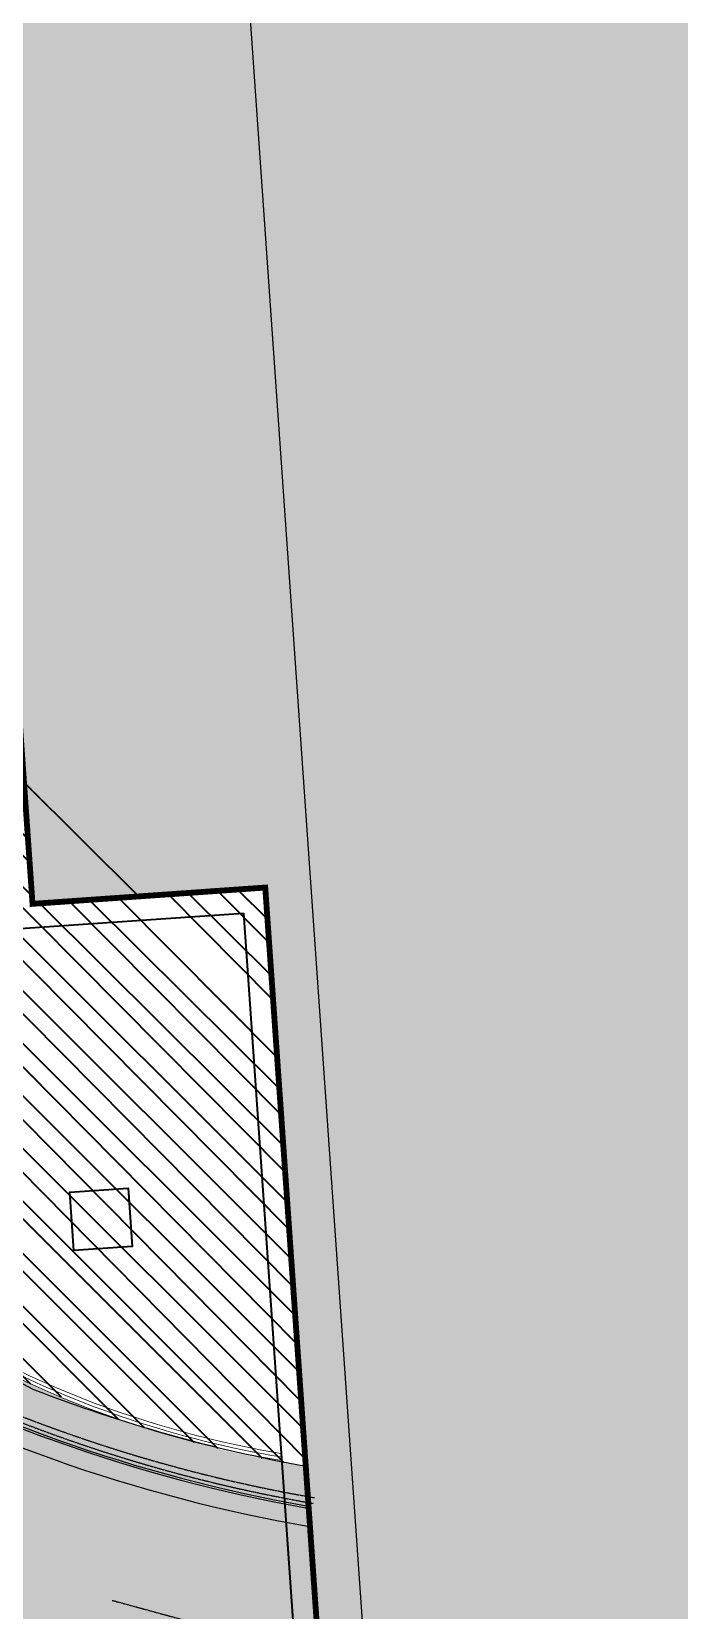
# Model space of a CAD drawing. Header units: millimetres. Extents: x 833941507 to 1669051331, y 817666127 to 1636299673.
# Drawn here: x 834636789 to 834653451, y 818087337 to 818127944 of the extents above; entities that cross this region are included whole.
import ezdxf

# ---------------------------------------------------------------- set-up
doc = ezdxf.new("R2010")
doc.units = ezdxf.units.MM
doc.header["$LTSCALE"] = 3
for name, pattern in [('CENTER', [2, 1.25, -0.25, 0.25, -0.25]), ('LB01__Road Marking$0$x_160725 LB01 interim layout$0$Diag1003.1 - Rbt Give Way', [2, 1, -1]), ('M_RM1104', [6, 4, -2])]:
    doc.linetypes.add(name, pattern=pattern)
doc.layers.get('Defpoints').update_dxf_attribs({"color": 32})
for name, color, linetype in [('22INWA-a', 6, 'CENTER'), ('LB01__Road Marking$0$MVA813_kerb', 1, 'Continuous'), ('LB01__Road Marking$0$MVA832_Railing', 2, 'Continuous'), ('x_160725 LB01 interim layout$0$MVA832_MARKING', 1, 'Continuous')]:
    doc.layers.add(name, color=color, linetype=linetype)
for name, color, linetype, lineweight in [('Hatch (CARR)', 252, 'Continuous', 35), ('Hatch (LTC&CB)', 252, 'Continuous', 35), ('UAJ-08GLAS', 7, 'Continuous', 5), ('UAJ-22INWA', 6, 'Continuous', 35), ('UAJ-23FLOR-h', 251, 'Continuous', 9), ('UAJ-28STRU', 6, 'Continuous', 35)]:
    doc.layers.add(name, color=color, linetype=linetype, lineweight=lineweight)
doc.linetypes.add('LB01__Road Marking$0$Rail1', pattern='A,3,-2,[7,M_LINETYPE.SHX,S=1,R=0,X=0,Y=0],-2', length=7)

# ---------------------------------------------------------------- blocks, each defined once
blk = doc.blocks.new('LB01__Road Marking')
at = {"layer": 'LB01__Road Marking$0$MVA813_kerb', "linetype": 'LB01__Road Marking$0$x_160725 LB01 interim layout$0$Diag1003.1 - Rbt Give Way'}
for points in [[(834623112.9695, 818111760.5412062), (834623135.3824844, 818110893.789643), (834623409.3488473, 818108722.0685344), (834624429.1196533, 818104050.6168218, 0.2140950184162063), (834631440.0178318, 818094569.8846301, 0.08548716187760051), (834644041.9041595, 818090088.375741)], [(834623262.9193751, 818111764.4187006), (834623285.1390306, 818110905.1435263), (834623557.3292258, 818108747.5020323), (834624575.668456, 818104082.6082026, 0.2140950184165973), (834631513.5367179, 818094700.6323773, 0.08548716187735289), (834644067.4463195, 818090236.1850711, 0.08548716187735289)]]:
    blk.add_lwpolyline(points, format="xyb", dxfattribs=at)
at = {"layer": 'LB01__Road Marking$0$MVA813_kerb'}
for centre, radius, start, end in [((834648265.453341, 818115047.8944767), 24812.20933724613, 196.884118731579, 242.5877345338002), ((834650750.9781681, 818128912.9597819), 40000, 240.651143253704, 260.1958396942497), ((834650749.977411, 818128921.855567), 38499.99999857286, 248.8235124834923, 259.6464004076448)]:
    blk.add_arc(centre, radius, start, end, dxfattribs=at)
at = {"layer": 'LB01__Road Marking$0$MVA832_Railing', "linetype": 'LB01__Road Marking$0$Rail1', "ltscale": 0.5, "flags": 128}
for points in [[(834624330.7285306, 818103810.3143356, 0.210096353410163), (834631365.4986006, 818094448.0324384, 0.08470226748669536), (834643893.9174027, 818089970.6432495, 0.08470226748669536)], [(834624379.409293, 818103821.7241282, 0.210096353410122), (834631390.0048954, 818094491.6150211, 0.08470226748677609), (834643902.5849881, 818090019.8862486, 0.08470226748677609)]]:
    blk.add_lwpolyline(points, format="xyb", dxfattribs=at)
at = {"layer": 'x_160725 LB01 interim layout$0$MVA832_MARKING', "color": 1, "linetype": 'M_RM1104', "flags": 128}
blk.add_lwpolyline([(834638863.9382046, 818087595.055819), (834641238.0074397, 818086946.4072443, 0.01688453861763865), (834644161.9776243, 818086318.0579572, 0.01688453861763865)], format="xyb", dxfattribs=at)
blk = doc.blocks.new('GBP-LTC-LB01')
at = {"layer": 'UAJ-23FLOR-h'}
h = blk.add_hatch(dxfattribs=at)
h.set_pattern_fill('EARTH,_O', color=256, scale=180, angle=45.00000010501341)
h.set_pattern_definition([(45.00000010501341, (-1082349.699177861, 54794.90315568447), (-2.96267069188616e-06, 1616.446101792448), [1143, -1143]), (45.00000010501341, (-1082652.782822503, 55097.98679921505), (-2.96267069188616e-06, 1616.446101792448), [1143, -1143]), (45.00000010501341, (-1082955.866467144, 55401.07044274564), (-2.96267069188616e-06, 1616.446101792448), [1143, -1143]), (135.0000001050134, (-1082955.866467515, 55603.12620546969), (-1616.446101792448, -2.96267069188616e-06), [1143, -1143]), (135.0000001050134, (-1082652.782823984, 55906.20985011128), (-1616.446101792448, -2.96267069188616e-06), [1143, -1143]), (135.0000001050134, (-1082349.699180454, 56209.29349475286), (-1616.446101792448, -2.96267069188616e-06), [1143, -1143])])
h.paths.add_polyline_path([(834669469.2548146, 818015499.1701102), (834651080.8176275, 818014213.7929552), (834651091.333055, 818014066.030459), (834669479.7621983, 818015351.5226754)], flags=16)
edge = h.paths.add_edge_path()
edge.add_arc((834611763.613195, 818123015.0723449), 22001.28373588376, 94.00071865262937, 118.6886834190998)
edge.add_line((834601201.8916234, 818142315.5004095), (834593918.3367147, 818141228.3801512))
edge.add_arc((834611768.400262, 818123014.0298539), 25502.69251264854, 93.99715914630349, 134.4212748451599, ccw=False)
edge.add_line((834609990.6837641, 818148454.6872638), (834618164.3568528, 818149025.8389109))
edge.add_line((834618164.3568528, 818149025.8389109), (834618408.292444, 818145534.9100552))
edge.add_line((834618408.292444, 818145534.9100552), (834616365.4114578, 818145392.1596863))
edge.add_line((834616365.4114578, 818145392.1596863), (834616609.385029, 818141900.6873076))
edge.add_line((834616609.385029, 818141900.6873076), (834611621.5474902, 818141552.1522465))
edge.add_line((834611621.5474902, 818141552.1522465), (834611377.6128702, 818145043.0672039))
edge.add_line((834611377.6128702, 818145043.0672039), (834610228.6059371, 818144962.7428077))
h.paths.add_polyline_path([(834673232.9366938, 818197365.8783082), (834607546.4897544, 818192773.8917836), (834599172.4998745, 818174435.3001034), (834588349.0999149, 818152374.5000834), (834578621.5499489, 818133890.6500655), (834568418.2999822, 818115665.3000468), (834556456.700019, 818095618.300025), (834546606.4000474, 818080041.600007), (834532219.3000866, 818058623.7499806), (834523692.1501086, 818046595.7499651), (834515683.5001286, 818035708.4999502), (834508244.2001468, 818025929.8999366), (834500656.3001646, 818016266.0999228), (834489786.8001888, 818002934.0999027), (834483448.3002025, 817995421.2998908), (834478637.6002128, 817989841.6998823), (834458453.7502539, 817967379.2998452), (834441506.4997879, 817949096.357832), (834383075.7479855, 817886437.0757562), (834482026.687943, 817893354.5055006), (834551919.0356153, 817920008.6018127), (834634905.1297382, 817930637.1330649), (834634022.9972101, 817939309.3515325), (834633770.0685325, 817941795.8857912), (834633577.6912351, 817943687.0236263), (834508697.0405153, 817930983.6118022), (834507053.464672, 817930191.4384525), (834506409.4608335, 817939426.9553951), (834507656.9383341, 817945566.7269546), (834503417.0808368, 818006767.0327235), (834503064.3680854, 818011762.6720035), (834514052.9096247, 818025791.9353799), (834520784.6504849, 818034889.3491884), (834526318.8615147, 818042436.9444461), (834532381.6860782, 818050705.6283545), (834536345.7196504, 818056472.6778568), (834542258.4127678, 818065225.6191521), (834550405.86193, 818077286.9078631), (834561578.9964366, 818095001.9633045), (834574522.6610527, 818117080.0346472), (834587768.8781933, 818140310.2095475), (834609774.1305691, 818143594.9757913), (834610001.9653326, 818140335.8947712), (834634252.5395212, 818142031.4686226), (834636806.8958616, 818105492.469254), (834642791.4816118, 818105913.7478601), (834646278.5594581, 818056032.5832597), (834640293.170484, 818055614.1586573), (834643382.3380679, 818011424.9081372), (834641138.4146172, 818011267.9554363), (834645775.7848747, 817944927.8676329), (834639048.3570181, 817944243.5239328), (834640362.1165634, 817931328.1108725), (834651070.3910474, 817932706.91456), (834650587.6677916, 817936476.1291044), (834685105.7378002, 817940896.8578628), (834685588.4610578, 817937127.6433052), (834691373.7890701, 817937868.5701854)])
at = {"layer": '22INWA-a', "ltscale": 5, "const_width": 150, "flags": 128}
blk.add_lwpolyline([(834648790.5585468, 817968144.8010727), (834645868.1127554, 817967942.7185566), (834648790.5585468, 817968144.8010727), (834651277.0548606, 817932186.054306), (834646732.9119703, 817931602.6841583), (834552249.9020534, 817919488.4926492), (834509653.719406, 817903226.8796499), (834506670.2002928, 817945929.5476125), (834505134.9406862, 817946512.7590431), (834503326.1238061, 817972339.5114205), (834504156.5737509, 817972397.65377), (834501745.5432788, 818006830.7416781), (834502410.2590361, 818006877.2948229), (834493650.5402416, 818132199.4721122), (834495221.4466506, 818132309.2531987), (834492443.3530575, 818172005.4249322), (834498761.0000008, 818180933.000002, 0.1039453279364779), (834533697.0000086, 818164790.9999983, 0.0281485251874361), (834560518.0000027, 818159716.0000006), (834570883.0000095, 818156559.9999988, 0.01218113012787053), (834580152.0000002, 818154030, 0.0118168953345502), (834589679.9999993, 818153626.0000007, 0.01895900772234266), (834627610.0000029, 818154459.9999995), (834630540.0000026, 818155389.0000011), (834633307.5130115, 818155581.3607701), (834636812.9937819, 818105509.8540434), (834642798.3436269, 818105928.8853481), (834646290.2711654, 818056050.9699742), (834640304.3231351, 818055631.8967907), (834643398.1701388, 818011440.063687), (834641154.3077285, 818011282.972015), (834642938.4361839, 817985813.1960229), (834644624.4133606, 817985929.8185481), (834645081.8954498, 817979313.4479716), (834645868.1127554, 817967942.7185566)], format="xyb", close=True, dxfattribs=at)
at = {"layer": 'UAJ-08GLAS', "ltscale": 10}
for radius, start, end in [(25323.68386094577, 242.2185935522978, 260.6749660258336), (25233.68386094577, 242.2252893045504, 260.6265649273896), (25143.68386094577, 242.2320324439944, 260.5778075057885)]:
    blk.add_arc((834647322.7844919, 818116180.0242113), radius, start, end, dxfattribs=at)
at = {"layer": 'UAJ-22INWA'}
for p, q in [((834636806.693408, 818105495.3650844), (834634252.558558, 818142031.1970875)), ((834642792.0856819, 818105913.7899063), (834636806.693408, 818105495.3650844)), ((834646278.959197, 818056035.5209601), (834642792.0856819, 818105913.7899063))]:
    blk.add_line(p, q, dxfattribs=at)
blk.add_blockref('LB01__Road Marking', (2.384185791015625e-07, 1.192092895507812e-07))
blk = doc.blocks.new('GBP-STR-B01-L1')
at = {"layer": 'UAJ-28STRU'}
for points in [[(834508702.9475287, 817930984.505292), (834645775.5059664, 817944927.8061861), (834641137.7850451, 818011268.2691774), (834643381.7144042, 818011425.1370522), (834640292.345265, 818055617.2834207), (834646278.3357279, 818056035.7500606), (834645352.0679269, 818069285.6239934), (834643799.4765604, 818091494.7948761), (834642791.4622128, 818105914.0190067), (834636806.0699391, 818105495.5941848), (834634251.9350892, 818142031.426188), (834610016.1934161, 818140337.1619818), (834609788.3001149, 818143597.0804552), (834599871.3073, 818142116.9016232)], [(834636249.3731941, 818104855.2124751), (834642235.061391, 818105273.6579845)], [(834642235.061391, 818105273.6579845), (834645637.9540184, 818056592.4468057), (834640250.5027936, 818056215.8226489), (834640229.5815579, 818056515.0922629)]]:
    blk.add_lwpolyline(points, dxfattribs=at)
blk.add_lwpolyline([(834637879.3455652, 818096595.5985178), (834637774.7393063, 818098091.9465822), (834639271.0873704, 818098196.5528429), (834639375.6936301, 818096700.2047772)], close=True, dxfattribs=at)

msp = doc.modelspace()

# ---------------------------------------------------------------- hatches: boundary and pattern name
at = {"layer": 'Hatch (CARR)'}
h = msp.add_hatch(dxfattribs=at)
h.set_pattern_fill('ANSI32', color=256, scale=100, angle=90)
h.set_pattern_definition([(135, (0, 0), (-673.5192090801866, -673.5192090801866), []), (135, (2.749411666127753e-14, 449.013), (-673.5192090801866, -673.5192090801866), [])])
edge = h.paths.add_edge_path()
edge.add_line((834635549.9339218, 818123472.7845105), (834632496.9027029, 818123261.0751677))
edge.add_arc((834632752.7454435, 818114792.9740832), 8471.965030894515, 91.73052392803645, 96.39690581544588)
edge.add_arc((834632752.7454351, 818114792.9741371), 8471.964976416146, 96.39690579996304, 100.1290590939283)
edge.add_arc((834632752.7454429, 818114792.9740932), 8471.96502097007, 100.1290590933383, 146.0358741881844)
edge.add_arc((834632752.7454528, 818114792.9740885), 8471.965031832757, 146.0358741994905, 158.243000070267)
edge.add_arc((834642702.4261605, 818112290.0259902), 18690.43756111042, 162.4262619512035, 179.9492766768606)
edge.add_arc((834642482.4911346, 818112284.6333574), 18470.50824062337, 179.9319446784188, 182.8772021348661)
edge.add_arc((834643170.3451624, 818112319.2041467), 19159.23046544833, 182.877202134728, 185.6412151854933)
edge.add_arc((834642761.7540635, 818112301.787422), 18750.92005220973, 185.7109801096492, 191.2132191593211)
edge.add_arc((834642702.425982, 818112290.0259194), 18690.43737539302, 191.2132191572796, 193.7490679641857)
edge.add_arc((834648266.0742146, 818115047.6647547), 24787.20786751916, 196.8857497409092, 205.0299360750575)
edge.add_line((834625806.7110568, 818104560.4019843), (834626626.9924939, 818102958.1727837))
edge.add_arc((834648266.0736727, 818115047.6644492), 24787.20724470168, 209.1915616386631, 211.7251372325322)
edge.add_arc((834658180.7152169, 818121518.7213407), 36624.33284358898, 212.1797483623115, 215.9892433417443)
edge.add_arc((834666954.5442915, 818131989.8207536), 49986.79767728286, 219.7936522589317, 224.784683468392)
edge.add_arc((834643482.3813796, 818108727.2532465), 16940.04629958906, 224.8659175260636, 241.9637515716927)
edge.add_arc((834647964.6712564, 818117678.3349494), 26948.70196265124, 242.497374712407, 261.1771535188274)
edge.add_line((834643831.2826765, 818091048.5088831), (834642792.0856819, 818105913.7899061))
edge.add_line((834642792.0856819, 818105913.7899061), (834636807.3168769, 818105495.1359838))
edge.add_line((834636807.3168769, 818105495.1359838), (834635549.9339219, 818123472.7845105))
h = msp.add_hatch(dxfattribs=at)
h.set_pattern_fill('ANSI36', color=256, scale=150, angle=90)
h.set_pattern_definition([(135, (-187022.2791678905, -52565.43556797504), (-926.0889124852565, 252.5697034050701), [1190.625, -238.125, 0, -238.125])])
edge = h.paths.add_edge_path()
edge.add_line((834611924.5285674, 818109421.9795382), (834607685.9333189, 818109069.0317029))
edge.add_line((834607685.9333189, 818109069.0317029), (834607665.2085136, 818107991.0627096))
edge.add_arc((834589039.2587397, 818108445.5984795), 18631.49504860748, 309.865898157549, 358.6020678849919, ccw=False)
edge.add_arc((834615999.1085237, 818076947.9305882), 22831.05689388325, 131.1287194590977, 153.7989258374957)
edge.add_arc((834586528.4374498, 818091417.1166068), 10000.0226383043, 275.0745481675095, 333.9678967565785, ccw=False)
edge.add_line((834587412.9577368, 818081456.2895012), (834588264.1163628, 818069423.8069654))
edge.add_arc((834582903.8927284, 818050145.0407581), 20010.06806292654, 39.44810754976709, 74.46206477656318, ccw=False)
edge.add_arc((834615731.5683885, 818077154.0027018), 22500.40496489586, 219.4438065653649, 234.5202163538755)
edge.add_arc((834588161.6360995, 818038473.4132097), 25000.00734784145, 12.1660642206499, 54.520360264797375, ccw=False)
edge.add_arc((834582999.1828797, 818037622.7792686), 30226.87180901134, 2.0399708739242897, 11.679977439033507, ccw=False)
edge.add_line((834613206.8980196, 818038698.7557493), (834615631.2604762, 818004019.2636257))
edge.add_arc((834569688.7781495, 818001746.1404777), 45998.68227666659, -6.715735871121581, 2.8325470116383826, ccw=False)
edge.add_arc((834571414.0748671, 818001695.7862222), 44279.59500290213, 274.6272267813296, 353.08790164783454, ccw=False)
edge.add_line((834574986.2241068, 817957560.5136681), (834554838.43618, 817955511.3338273))
edge.add_line((834554838.43618, 817955511.3338273), (834555086.0693473, 817951969.0996875))
edge.add_line((834555086.0693473, 817951969.0996875), (834553985.1375787, 817951373.9306439))
edge.add_line((834553985.1375787, 817951373.9306439), (834556566.8998852, 817951132.0247827))
edge.add_line((834556566.8998852, 817951132.0247827), (834554870.825874, 817950512.5267926))
edge.add_line((834554870.825874, 817950512.5267926), (834555242.2592868, 817945199.3269953))
edge.add_line((834555242.2592868, 817945199.3269953), (834580663.5774826, 817947785.2363821))
edge.add_arc((834575886.0608323, 817997961.0018529), 50402.69939119431, 275.4390559034364, 360.000000000271)
edge.add_arc((834575886.0608389, 817997961.0018531), 50402.69938445091, 0, 6.033545123572209)
edge.add_line((834626009.5557979, 818003258.8654163), (834625320.0035809, 818013122.6238494))
edge.add_arc((834725073.7348828, 818020096.2917871), 99997.19472644464, 179.2295533322738, 183.9989754623971, ccw=False)
edge.add_line((834625085.5806298, 818021440.8966492), (834625236.697649, 818032677.8772377))
edge.add_arc((834627922.0571212, 818032658.0033417), 2685.43301283759, 108.9811807542396, 179.5759712670284, ccw=False)
edge.add_arc((834628204.4121966, 818032510.4798577), 2924.98455717082, 77.00889104197461, 113.27543302077399, ccw=False)
edge.add_line((834628861.9482889, 818035360.5993196), (834628476.3411659, 818040874.2326924))
edge.add_arc((834628077.503284, 818035877.398655), 5012.726010108237, 85.43643376848652, 98.7312967742884)
edge.add_arc((834628036.8578303, 818036256.3859787), 4631.993233472201, 98.94598531661237, 115.2556639829105)
edge.add_arc((834625847.2461665, 818040897.8163618), 499.9922731250711, 179.2291312922244, 295.2567071070752, ccw=False)
edge.add_line((834625347.2991458, 818040904.5431534), (834625429.5189184, 818047019.1146282))
edge.add_arc((834645427.711174, 818046750.2094804), 20000.00008677739, 165.3450134809267, 179.2296202883739, ccw=False)
edge.add_line((834626078.3747905, 818051810.1684713), (834626528.5514432, 818053531.6862797))
edge.add_arc((834626915.5387123, 818053430.4891769), 400.0000000177168, 10.695152377167176, 165.3453209340456, ccw=False)
edge.add_arc((834673015.6694742, 818062137.1754668), 46515.11955036519, 190.6951714240863, 201.3939059048265)
edge.add_line((834629705.6919295, 818045169.4946631), (834632608.6630743, 818049408.1890775))
edge.add_arc((834657538.9597654, 818054466.6885248), 25438.31971198219, 165.4360592545937, 191.4699240814062, ccw=False)
edge.add_arc((834645834.1093973, 818057254.4316806), 13410.80803601128, 134.7551571944779, 164.3886809634555, ccw=False)
edge.add_arc((834654069.5153738, 818049100.0720308), 25000.00000381124, 110.94916711504649, 134.9999999998068, ccw=False)
edge.add_line((834645131.0269992, 818072447.5221221), (834644597.6069973, 818080086.5705675))
edge.add_arc((834649926.7819381, 818053872.7880319), 26750.00000693784, 101.4914377666272, 112.9600991647533)
edge.add_arc((834639130.3294133, 818079447.9432485), 1011.218991569462, 186.4126899392967, 290.9488293182595, ccw=False)
edge.add_arc((834615732.2898611, 818077144.808664), 22500.00000909457, 5.586125076769975, 15.96051403662737)
edge.add_arc((834638326.3981731, 818083606.7178259), 1000.000000096708, 72.18054130292307, 195.9605569039716, ccw=False)
edge.add_arc((834652938.8698812, 818129065.9101906), 46749.99999867704, 252.1804366808144, 259.4591757909558)
edge.add_line((834644386.6088485, 818083104.8252262), (834643939.7361603, 818089497.1383101))
edge.add_arc((834650687.7391248, 818128671.741111), 39751.5414622157, 240.552645855678, 260.2264546383112, ccw=False)
edge.add_arc((834638496.4009235, 818107130.2430995), 14999.50979187298, 192.8811278257501, 240.6519724401148, ccw=False)
edge.add_line((834623874.3586586, 818103786.4168482), (834622817.4273343, 818108620.3345392))
edge.add_arc((834642767.1082911, 818112268.769777), 20280.55349256432, 185.5442359270914, 190.3638307884426, ccw=False)
edge.add_line((834622581.4291993, 818110309.3796762), (834612780.934843, 818109493.2924905))
edge.add_arc((834641861.4179806, 818113470.7547268), 29351.23004846225, 187.7882635547602, 192.6445844580893)
edge.add_line((834613222.0515536, 818107045.6947254), (834612137.9938439, 818106966.7564445))
edge.add_arc((834678301.9925529, 818113956.1661862), 66532.14691934951, 183.9077542116084, 186.0302271486492, ccw=False)
edge = h.paths.add_edge_path(flags=16)
edge.add_arc((834615731.2891132, 818077153.7044541), 12500, 0, 180)
edge.add_arc((834615731.2891132, 818077153.7044541), 12500, 180, 360)
edge = h.paths.add_edge_path(flags=16)
edge.add_line((834611868.9525105, 818104450.8138934), (834613972.7539883, 818104597.8847685))
edge.add_line((834613972.7539883, 818104597.8847685), (834614793.1774402, 818100839.5302539))
edge.add_arc((834613826.0732937, 818100578.154647), 1001.802195056169, -85.30379685559512, 15.123792415676405, ccw=False)
edge.add_arc((834619584.2630095, 818044960.8780395), 54912.98870505806, 95.93306834801301, 97.32695457863969)
edge.add_arc((834612511.2219769, 818100425.7467451), 1002.709727811401, 172.2733697093307, 273.99854999629923, ccw=False)
edge.add_arc((834561933.955179, 818106999.5461824), 49999.99994777545, 352.6009145688089, 357.078101614923)
edge = h.paths.add_edge_path(flags=16)
edge.add_line((834620090.9091382, 818049922.9776292), (834618289.6580604, 818049797.0548971))
edge.add_arc((834580970.7048192, 818042316.7731427), 38061.25176798405, 11.33427539532187, 15.91795170803397)
edge.add_arc((834591802.8816204, 818043743.072171), 27300.13400988516, 19.27623700822855, 22.15258949295576)
edge.add_arc((834617550.8908839, 818054225.7946192), 499.9999998739989, 94.53759005294211, 202.1525944576026, ccw=False)
edge.add_arc((834615731.2890984, 818077153.7045648), 22500.00011170959, 274.5375897114041, 280.0526075713317)
edge.add_arc((834619745.9927177, 818054506.8027898), 500.0000004199199, -8.861719909792726, 100.05260729722511, ccw=False)
edge.add_arc((834638671.9807276, 818051564.0583891), 18653.40096255677, 171.1626590973889, 185.0472684119796)
edge = h.paths.add_edge_path(flags=16)
edge.add_line((834620198.0613732, 818047424.3669351), (834618701.7133052, 818047319.7607301))
edge.add_line((834618701.7133052, 818047319.7607301), (834619053.6485708, 818042377.7867736))
edge.add_line((834619053.6485708, 818042377.7867736), (834619277.5450168, 818039251.2414795))
edge.add_line((834619277.5450168, 818039251.2414795), (834621789.2390194, 818004177.3258013))
edge.add_arc((834571670.8950224, 818002621.7047793), 50142.48061041492, -82.8094267226162, 1.7778303358081757, ccw=False)
edge.add_line((834577947.2294141, 817952873.5793033), (834554875.8287184, 817950440.9631954))
edge.add_line((834554875.8287184, 817950440.9631954), (834554896.5956267, 817950143.9012471))
edge.add_line((834554896.5956267, 817950143.9012471), (834580030.4609287, 817952804.2608175))
edge.add_arc((834573485.4272178, 818001019.3171521), 48657.26177690306, 277.7304593452858, 360.0000000001403)
edge.add_line((834622142.6889946, 818001019.3171523), (834619659.9161898, 818038109.1768906))
edge.add_arc((834783609.8433712, 818029932.1045521), 164153.7180048101, 174.3889035222556, 177.144714625774, ccw=False)
edge.add_arc((834619491.2976546, 818046225.8154538), 789.836621362968, 342.0455665106547, 367.1703407386046)
edge.add_line((834620274.9573171, 818046324.4025819), (834620198.0613732, 818047424.3669351))
at = {"layer": 'Hatch (LTC&CB)'}
h = msp.add_hatch(dxfattribs=at)
h.set_pattern_fill('ANSI38', color=256, scale=100)
h.set_pattern_definition([(318.9998376927443, (834479093.7342951, 818230174.1493032), (208.2994204990571, 239.6197016519238), []), (48.99983769274426, (834479093.7342951, 818230174.1493032), (176.9791393461904, 687.5388238029047), [793.75, -476.25])])
edge = h.paths.add_edge_path()
edge.add_line((834601196.1932279, 818142314.5248821), (834603754.2640262, 818142696.3710381))
edge.add_line((834603754.2640262, 818142696.3710381), (834603901.899728, 818141707.3292294))
edge.add_line((834603901.899728, 818141707.3292294), (834603810.4683098, 818141693.6886882))
edge.add_arc((834611763.2944388, 818123016.3620529), 20299.99935169609, 113.0643579575305, 141.3575808429331)
edge.add_line((834595907.8101043, 818135692.8596053), (834595395.44903, 818135656.8608108))
edge.add_line((834595395.44903, 818135656.8608108), (834583111.7173193, 818114341.0318873))
edge.add_line((834583111.7173193, 818114341.0318873), (834578121.5842528, 818106513.8910732))
edge.add_line((834578121.5842528, 818106513.8910732), (834575731.6542978, 818102809.499759))
edge.add_line((834575731.6542978, 818102809.499759), (834574387.4489166, 818100725.9814435))
edge.add_line((834574387.4489166, 818100725.9814435), (834573113.9765022, 818098752.0992287))
edge.add_line((834573113.9765022, 818098752.0992287), (834573145.2547638, 818098730.6477773))
edge.add_line((834573145.2547638, 818098730.6477773), (834569989.114683, 818093770.2015171))
edge.add_line((834569989.114683, 818093770.2015171), (834566534.9997851, 818088385.676982))
edge.add_line((834566534.9997851, 818088385.676982), (834566514.0877519, 818088398.2967066))
edge.add_line((834566514.0877519, 818088398.2967066), (834558743.6087797, 818076256.6317656))
edge.add_line((834558743.6087797, 818076256.6317656), (834557653.4005865, 818074495.7072132))
edge.add_line((834557653.4005865, 818074495.7072132), (834553498.9169745, 818068288.5571573))
edge.add_line((834553498.9169745, 818068288.5571573), (834548580.861871, 818060932.1282293))
edge.add_line((834548580.861871, 818060932.1282293), (834544328.2635252, 818054726.3367485))
edge.add_line((834544328.2635252, 818054726.3367485), (834544332.1488035, 818054704.6644962))
edge.add_line((834544332.1488035, 818054704.6644962), (834540324.5978602, 818048716.6949816))
edge.add_line((834540324.5978602, 818048716.6949816), (834541041.3244038, 818048232.540333))
edge.add_line((834541041.3244038, 818048232.540333), (834540089.7288045, 818046823.8296406))
edge.add_line((834540089.7288045, 818046823.8296406), (834539737.5511322, 818047061.7285419))
edge.add_line((834539737.5511322, 818047061.7285419), (834533115.7546033, 818038377.7374016))
edge.add_line((834533115.7546033, 818038377.7374016), (834515220.9619001, 818015146.6305978))
edge.add_arc((834538026.0069846, 818000636.2612507), 27029.99999804167, 147.5322628657497, 176.1870880981713)
edge.add_line((834511055.837681, 818002433.7226919), (834511444.9861017, 817996891.2334589))
edge.add_line((834511444.9861017, 817996891.2334589), (834511474.1084727, 817996474.6528435))
edge.add_line((834511474.1084727, 817996474.6528435), (834508641.2167096, 817996276.6106825))
edge.add_line((834508641.2167096, 817996276.6106825), (834508910.6816144, 817992422.053122))
edge.add_line((834508910.6816144, 817992422.053122), (834511353.3752296, 817992955.9577066))
edge.add_line((834511353.3752296, 817992955.9577066), (834513357.6638721, 817964213.0085849))
edge.add_line((834513357.6638721, 817964213.0085849), (834513308.9477361, 817964209.6026397))
edge.add_line((834513308.9477361, 817964209.6026397), (834513879.4049544, 817955918.7523347))
edge.add_line((834513879.4049544, 817955918.7523347), (834514876.6139696, 817955988.4575205))
edge.add_line((834514876.6139696, 817955988.4575205), (834515053.0661077, 817953464.409199))
edge.add_arc((834528221.0653924, 817954382.9922421), 13199.99999874826, 183.9904169536054, 259.8372334186261)
edge.add_line((834525891.9897077, 817941390.0939349), (834525974.5254321, 817940578.7091386))
edge.add_line((834525974.5254321, 817940578.7091386), (834555356.336757, 817943567.4939791))
edge.add_line((834555356.336757, 817943567.4939791), (834594711.6949315, 817947570.8029128))
edge.add_line((834594711.6949315, 817947570.8029128), (834594754.1988673, 817947152.9591447))
edge.add_line((834594754.1988673, 817947152.9591447), (834616096.9028597, 817949323.9834652))
edge.add_line((834616096.9028597, 817949323.9834652), (834631854.2065201, 817950926.8492302))
edge.add_line((834631854.2065201, 817950926.8492302), (834631836.7081357, 817951177.1563083))
edge.add_line((834631836.7081357, 817951177.1563083), (834639760.382062, 817951731.0818821))
edge.add_line((834639760.382062, 817951731.0818821), (834640506.9704407, 817944391.5874598))
edge.add_line((834640506.9704407, 817944391.5874598), (834508703.5709968, 817930984.2761916))
edge.add_line((834508703.5709968, 817930984.2761916), (834508663.5146245, 817930982.1632618))
edge.add_line((834508663.5146245, 817930982.1632618), (834507053.4646711, 817930191.4384522))
edge.add_line((834507053.4646711, 817930191.4384522), (834506409.4608326, 817939426.9553951))
edge.add_line((834506409.4608326, 817939426.9553951), (834507674.9508276, 817945699.3234407))
edge.add_line((834507674.9508276, 817945699.3234407), (834503067.5031257, 818011766.6800821))
edge.add_line((834503067.5031257, 818011766.6800821), (834515005.9420724, 818027008.3036696))
edge.add_line((834515005.9420724, 818027008.3036696), (834526318.8603592, 818042436.9452374))
edge.add_line((834526318.8603592, 818042436.9452374), (834533248.4343333, 818051887.545926))
edge.add_line((834533248.4343333, 818051887.545926), (834545204.9352987, 818069586.3738981))
edge.add_line((834545204.9352987, 818069586.3738981), (834551695.4067936, 818079200.6226892))
edge.add_line((834551695.4067936, 818079200.6226892), (834551700.6621838, 818079300.5666262))
edge.add_line((834551700.6621838, 818079300.5666262), (834554860.111537, 818084257.5104706))
edge.add_line((834554860.111537, 818084257.5104706), (834556162.9385583, 818086301.5433419))
edge.add_line((834556162.9385583, 818086301.5433419), (834561579.1108731, 818095002.152886))
edge.add_line((834561579.1108731, 818095002.152886), (834564610.1881032, 818100023.5882319))
edge.add_line((834564610.1881032, 818100023.5882319), (834566711.8413072, 818103505.2825594))
edge.add_line((834566711.8413072, 818103505.2825594), (834567220.9571147, 818104369.6755948))
edge.add_line((834567220.9571147, 818104369.6755948), (834571219.8492384, 818111331.3275263))
edge.add_line((834571219.8492384, 818111331.3275263), (834579233.5847297, 818125278.3035975))
edge.add_line((834579233.5847297, 818125278.3035975), (834584805.1873057, 818135090.7915635))
edge.add_line((834584805.1873057, 818135090.7915635), (834587768.4359322, 818140310.1481816))
edge.add_line((834587768.4359322, 818140310.1481816), (834593953.3663634, 818141233.3798261))
edge.add_arc((834611682.4142298, 818123278.8372545), 25232.61257183928, 93.84603158733529, 134.6379365759465, ccw=False)
edge.add_line((834609989.9237372, 818148454.6235011), (834618164.07139, 818149025.8201461))
edge.add_line((834618164.07139, 818149025.8201461), (834618408.0113981, 818145534.900405))
edge.add_line((834618408.0113981, 818145534.900405), (834616365.1302586, 818145392.1522276))
edge.add_line((834616365.1302586, 818145392.1522276), (834616609.1098313, 818141900.6663029))
edge.add_line((834616609.1098313, 818141900.6663029), (834611621.272795, 818141552.1240568))
edge.add_line((834611621.272795, 818141552.1240568), (834611377.3331451, 818145043.038663))
edge.add_arc((834611845.1982398, 818122938.1113777), 22109.8780646978, 91.21252121934131, 118.7925777614652)
h = msp.add_hatch(color=256, dxfattribs=at)
h.dxf.hatch_style = 1
edge = h.paths.add_edge_path()
edge.add_arc((834647964.0477883, 818117678.564052), 26948.7019647754, 242.49737471304792, 261.1771535195271, ccw=False)
edge.add_arc((834643481.7579108, 818108727.4823472), 16940.04629975835, 224.865917526065, 241.9637515715263, ccw=False)
edge.add_arc((834666953.9208226, 818131990.049854), 49986.79767720574, 219.7936522588267, 224.784683468295, ccw=False)
edge.add_arc((834658180.0917481, 818121518.9504412), 36624.33284368556, 212.1797483622122, 215.9892433416347, ccw=False)
edge.add_arc((834648265.4502038, 818115047.8935498), 24787.20724470291, 209.1915616386631, 211.7251372325322, ccw=False)
edge.add_line((834626626.369025, 818102958.4018843), (834625806.087588, 818104560.6310849))
edge.add_arc((834648265.4507457, 818115047.8938555), 24787.20786756508, 196.8857497411729, 205.0299360753072, ccw=False)
edge.add_arc((834642701.8025131, 818112290.25502), 18690.43737539461, 191.2132191572797, 193.7490679641857, ccw=False)
edge.add_arc((834642761.1305946, 818112302.0165226), 18750.92005222765, 185.7109801100116, 191.2132191596784, ccw=False)
edge.add_arc((834643169.7216934, 818112319.4332473), 19159.2304653279, 182.8772021347459, 185.6412151855283, ccw=False)
edge.add_arc((834642481.8676658, 818112284.8624579), 18470.50824061967, 179.931944678049, 182.8772021344968, ccw=False)
edge.add_arc((834642701.8026915, 818112290.2550908), 18690.43756100599, 162.4262619510932, 179.9492766768602, ccw=False)
edge.add_arc((834632752.1219839, 818114793.2031891), 8471.965031828453, 146.0358741994905, 158.243000070267, ccw=False)
edge.add_arc((834632752.1219739, 818114793.2031935), 8471.965021063452, 100.12905909226112, 146.0358741863967, ccw=False)
edge.add_arc((834632752.1219661, 818114793.2032378), 8471.964976283756, 96.39690579925173, 100.1290590932764, ccw=False)
edge.add_arc((834632752.1219746, 818114793.2031838), 8471.96503089299, 91.73052392803652, 96.3969058154459, ccw=False)
edge.add_line((834632496.279234, 818123261.3042682), (834635549.3104529, 818123473.0136111))
edge.add_line((834635549.3104529, 818123473.0136111), (834635492.8866987, 818124280.1318415))
edge.add_line((834635492.8866987, 818124280.1318415), (834633931.6435224, 818124170.9890276))
edge.add_arc((834634559.2804285, 818115192.9005876), 9000.000006861546, 93.9989064377735, 102.5655440838072)
edge.add_line((834632601.2735856, 818123977.330525), (834630794.7754108, 818123574.6708404))
edge.add_arc((834632752.1219739, 818114793.2031946), 8996.965020588257, 102.5655440874841, 149.5663460240634)
edge.add_arc((832913207.345305, 819125002.2729971), 1985334.151840676, 329.5228543883565, 329.5663460243322, ccw=False)
edge.add_arc((834635006.2364844, 818111715.6042733), 12499.99999850406, 149.5446002535885, 183.9782861069049)
edge.add_arc((834642529.8886622, 818112238.8441123), 20041.82484540782, 183.9782861070004, 190.4016755864391)
edge.add_line((834622817.4273343, 818108620.3345393), (834623874.3585224, 818103786.4174421))
edge.add_arc((834638535.8182979, 818107148.4817884), 15042.00383645169, 192.9153781400668, 240.5750764701522)
edge.add_arc((834650750.9781653, 818128912.9597725), 39999.99999009734, 240.6511432510782, 260.1958396963373)
edge.add_line((834643939.7361603, 818089497.1383101), (834643830.6592083, 818091048.7379836))

# ---------------------------------------------------------------- linework, layer by layer
at = {"layer": 'Defpoints', "color": 2}
msp.add_lwpolyline([(834637756.9723783, 818194850.277431), (834652630.7458152, 817982087.1647725), (834493384.6671164, 817970954.7576578), (834478510.9016924, 818183717.7556958)], close=True, dxfattribs=at)

# ---------------------------------------------------------------- block references
for name in ['GBP-STR-B01-L1', 'GBP-LTC-LB01']:
    msp.add_blockref(name, (0, 0))

doc.saveas('drawing.dxf')
